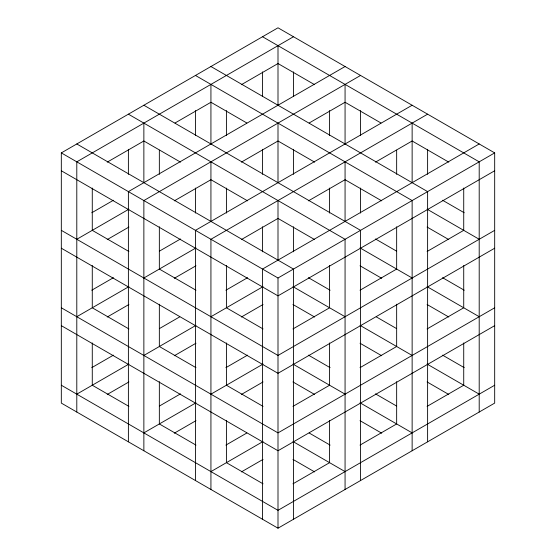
<?xml version="1.0" encoding="UTF-8"?>
<svg xmlns="http://www.w3.org/2000/svg" width="556" height="556" viewBox="0 0 556 556"><rect width="100%" height="100%" fill="white"/><g stroke="black" fill="none" stroke-linecap="round" stroke-linejoin="round"><path stroke-width="0.83" d="M61.32 152.9L278 27.8L494.68 152.9L494.68 403.1L278 528.2L61.32 403.1L61.32 152.9L278 278L494.68 152.9M293.478 36.738L76.797 161.838L76.797 412.038M107.225 162.137L143.865 140.988L180.498 162.137M175.043 122.987L210.932 102.262L246.822 122.987M241.367 84.693L278 63.544L314.633 84.693M91.754 212.774L113.431 200.257M345.067 66.518L128.387 191.618L128.387 441.825M76.797 239.282L128.909 209.188M360.545 75.456L143.865 200.556L143.865 450.756M107.225 239.58L128.909 227.063M174.299 200.855L210.932 179.706L247.566 200.855M241.367 162.137L278 140.988L314.633 162.137M309.178 122.987L345.067 102.262L380.957 122.987M91.754 290.218L113.431 277.701M159.565 251.062L180.498 238.976M412.135 105.244L195.455 230.344L195.455 480.544M76.797 316.718L128.909 286.632M143.865 278L195.976 247.913M427.613 114.175L210.932 239.275L210.932 489.482M107.225 317.024L128.909 304.507M174.299 278.299L195.976 265.782M241.367 239.58L278 218.425L314.633 239.58M308.434 200.855L345.067 179.706L381.701 200.855M375.502 162.137L412.135 140.988L448.775 162.137M91.754 367.662L113.431 355.145M159.565 328.506L179.755 316.85M225.889 290.218L247.566 277.694M479.202 143.962L262.522 269.062L262.522 519.262M76.797 394.162L128.909 364.076M143.865 355.444L195.976 325.357M210.932 316.718L263.044 286.632M107.225 394.468L128.909 381.951M174.299 355.743L195.976 343.226M241.367 317.024L263.044 304.507M494.68 170.768L278 295.868L61.32 170.768M159.565 405.95L180.498 393.863M225.889 367.662L247.566 355.138M292.956 328.937L329.59 307.788L329.59 265.483M360.024 290.218L396.657 269.062L396.657 226.758M427.091 251.493L463.725 230.344L463.725 188.039M143.865 432.888L195.976 402.801M210.932 394.162L263.044 364.076M494.68 230.344L278 355.444L61.32 230.344M174.299 433.187L195.976 420.67M241.367 394.468L263.044 381.951M494.68 248.212L278 373.312L61.32 248.212M225.889 445.106L246.822 433.013M292.956 406.38L329.59 385.232L329.59 342.927M360.024 367.662L396.657 346.506L396.657 304.201M427.091 328.937L463.725 307.788L463.725 265.483M210.932 471.606L263.044 441.52M494.68 307.788L278 432.888L61.32 307.788M241.367 471.912L263.044 459.388M494.68 325.656L278 450.756L61.32 325.656M292.956 483.824L329.59 462.668L329.59 420.364M360.024 445.106L396.657 423.95L396.657 381.645M427.091 406.38L463.725 385.232L463.725 342.927M494.68 385.232L278 510.332L61.32 385.232M262.522 36.738L479.202 161.838L479.202 412.038M210.932 66.518L427.613 191.618L427.613 441.825M442.569 200.257L464.246 212.774M195.455 75.456L412.135 200.556L412.135 450.756M427.091 209.188L479.202 239.282M427.091 227.063L448.775 239.58M143.865 105.244L360.545 230.344L360.545 480.544M375.502 238.976L396.435 251.062M442.569 277.701L464.246 290.218M128.387 114.175L345.067 239.275L345.067 489.482M360.024 247.913L412.135 278M427.091 286.632L479.202 316.718M360.024 265.782L381.701 278.299M427.091 304.507L448.775 317.024M76.797 143.962L293.478 269.062L293.478 519.262M308.434 277.694L330.111 290.218M376.245 316.85L396.435 328.506M442.569 355.145L464.246 367.662M292.956 286.632L345.067 316.718M360.024 325.357L412.135 355.444M427.091 364.076L479.202 394.162M292.956 304.507L314.633 317.024M360.024 343.226L381.701 355.743M427.091 381.951L448.775 394.468M128.909 251.493L92.275 230.344L92.275 188.039M195.976 290.218L159.343 269.062L159.343 226.758M263.044 328.937L226.41 307.788L226.41 265.483M308.434 355.138L330.111 367.662M375.502 393.863L396.435 405.95M292.956 364.076L345.067 394.162M360.024 402.801L412.135 432.888M292.956 381.951L314.633 394.468M360.024 420.67L381.701 433.187M128.909 328.937L92.275 307.788L92.275 265.483M195.976 367.662L159.343 346.506L159.343 304.201M263.044 406.38L226.41 385.232L226.41 342.927M309.178 433.013L330.111 445.106M292.956 441.52L345.067 471.606M292.956 459.388L314.633 471.912M128.909 406.38L92.275 385.232L92.275 342.927M195.976 445.106L159.343 423.95L159.343 381.645M263.044 483.824L226.41 462.668L226.41 420.364M427.613 149.314L427.613 174.355M412.135 123.112L412.135 182.424M396.657 150.183L396.657 174.355M360.545 110.595L360.545 135.636M360.545 188.039L360.545 213.073M345.067 84.394L345.067 144.567M345.067 161.838L345.067 221.149M329.59 110.595L329.59 135.636M329.59 188.039L329.59 213.073M293.478 71.877L293.478 96.049M293.478 149.314L293.478 174.355M293.478 226.758L293.478 251.798M278 45.668L278 104.987M278 123.112L278 182.424M278 200.556L278 260.729M278 278L278 528.2M262.522 71.877L262.522 96.049M262.522 149.314L262.522 174.355M262.522 226.758L262.522 251.798M226.41 110.595L226.41 135.636M226.41 188.039L226.41 213.073M210.932 84.394L210.932 144.567M210.932 161.838L210.932 221.149M195.455 110.595L195.455 135.636M195.455 188.039L195.455 213.073M159.343 150.183L159.343 174.355M143.865 123.112L143.865 182.424M128.387 149.314L128.387 174.355"/></g></svg>
